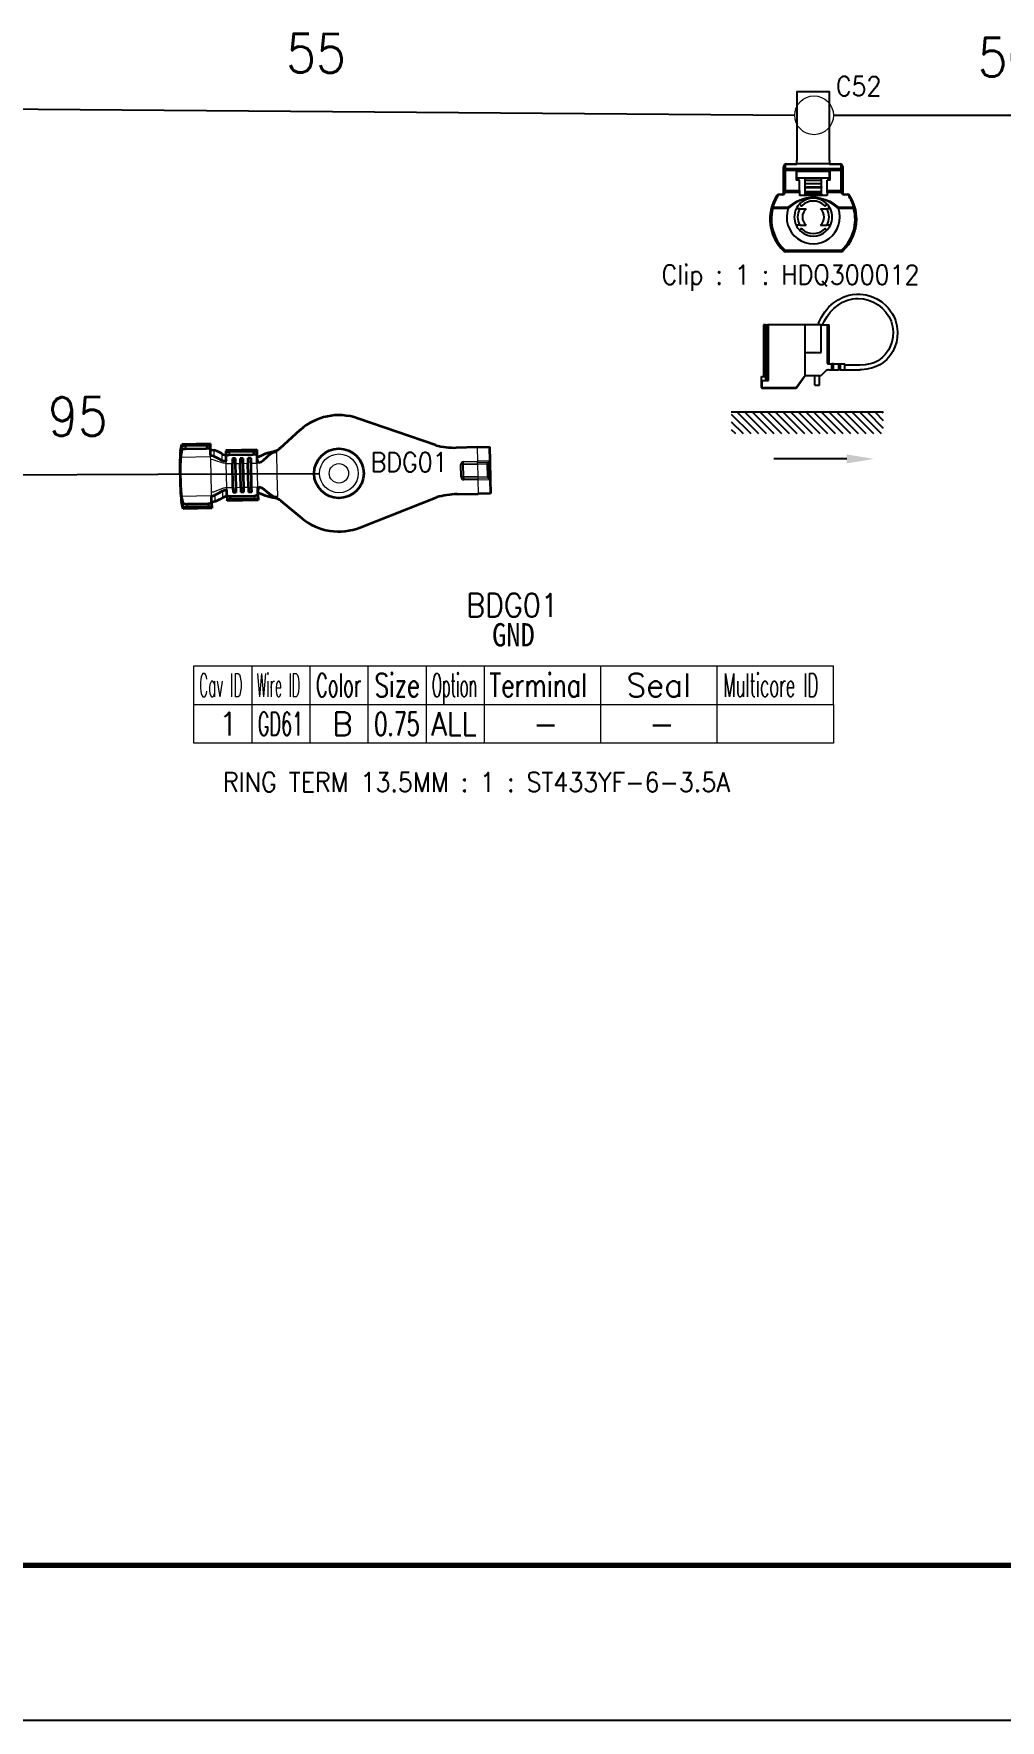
# Model space of a CAD drawing. Header units: inches. Extents: x 47316 to 59086, y 3141 to 11743.
# Drawn here: x 50892.3 to 51017, y 5618 to 5835.5 of the extents above; entities that cross this region are included whole.
import ezdxf

# ---------------------------------------------------------------- set-up
doc = ezdxf.new("R2010")
doc.units = ezdxf.units.IN
doc.header["$MEASUREMENT"] = 0
doc.styles.get("Standard").update_dxf_attribs({"font": ''})
doc.styles.get('Standard').set_extended_font_data('SimSun')
doc.linetypes.add('_VH_OTCON', pattern='A,0.0001,[7,VeSys.shx,S=0.1,R=0,X=0,Y=0],-0.4,[7,VeSys.shx,S=0.1,R=0,X=0,Y=0],-0.4,["X",Standard,S=1,R=0,X=-0.5,Y=-0.5],-0.0001,[7,VeSys.shx,S=0.1,R=0,X=0,Y=0],-0.4', length=1.2002)
doc.linetypes.add('_VH_UNTAPED', pattern='A,0.0001,[17,VeSys.shx,S=0.1,R=0,X=0,Y=0],-0.4', length=0.4001)

msp = doc.modelspace()

# ---------------------------------------------------------------- linework, layer by layer
at = {"color": 0, "linetype": '_VH_OTCON', "ltscale": 5}
for p, q in [((50866.43, 5826.01), (50990.43, 5825.05)), ((50995.43, 5825.03), (51039.93, 5825.03))]:
    msp.add_line(p, q, dxfattribs=at)
at = {"color": 0, "lineweight": -3}
for p, q in [((50989.36, 5818.7), (50989.36, 5818.76)), ((50989.36, 5818.76), (50990.73, 5818.76)), ((50990.73, 5818.7), (50989.36, 5818.7)), ((50990.73, 5818.76), (50990.73, 5819.18)), ((50994.93, 5818.76), (50990.73, 5818.76)), ((50990.73, 5818.76), (50990.73, 5818.7)), ((50994.93, 5819.18), (50994.93, 5818.76)), ((50994.93, 5818.76), (50996.29, 5818.76)), ((50994.93, 5818.7), (50994.93, 5818.76)), ((50996.29, 5818.7), (50994.93, 5818.7)), ((50996.29, 5818.7), (50996.29, 5818.76)), ((50989.01, 5818.02), (50989.01, 5818.41)), ((50989.01, 5817.92), (50989.01, 5818.02)), ((50989.01, 5815.34), (50989.01, 5817.92)), ((50989.22, 5817.92), (50989.01, 5817.92)), ((50989.22, 5818.56), (50989.22, 5818.17)), ((50989.22, 5817.92), (50989.22, 5818.17)), ((50989.22, 5818.17), (50996.43, 5818.17)), ((50996.43, 5817.92), (50989.22, 5817.92)), ((50989.22, 5817.92), (50989.22, 5815.34)), ((50990.62, 5817.78), (50990.62, 5816.66)), ((50990.73, 5817.78), (50990.62, 5817.78)), ((50991.04, 5816.66), (50990.62, 5816.66)), ((50994.93, 5817.78), (50990.73, 5817.78)), ((50990.73, 5816.94), (50990.73, 5817.78)), ((50994.93, 5816.94), (50990.73, 5816.94)), ((50991.04, 5815.34), (50991.04, 5816.66)), ((50991.78, 5816.63), (50991.78, 5816.94)), ((50991.78, 5816.17), (50991.78, 5816.63)), ((50993.88, 5816.63), (50991.78, 5816.63)), ((50993.88, 5816.63), (50993.88, 5816.94)), ((50993.88, 5816.17), (50993.88, 5816.63)), ((50994.61, 5815.34), (50994.61, 5816.66)), ((50995.03, 5816.66), (50994.61, 5816.66)), ((50994.93, 5816.94), (50994.93, 5817.78)), ((50995.03, 5817.78), (50994.93, 5817.78)), ((50995.03, 5816.66), (50995.03, 5817.78)), ((50996.43, 5818.17), (50996.43, 5818.56)), ((50996.43, 5818.17), (50996.43, 5817.92)), ((50996.43, 5815.34), (50996.43, 5817.92)), ((50996.64, 5817.92), (50996.43, 5817.92)), ((50996.64, 5818.41), (50996.64, 5818.02)), ((50996.64, 5818.02), (50996.64, 5817.92)), ((50996.64, 5817.92), (50996.64, 5815.34)), ((50988.43, 5814.78), (50988.43, 5814.84)), ((50988.43, 5814.84), (50988.8, 5814.84)), ((50988.8, 5814.78), (50988.43, 5814.78)), ((50988.8, 5814.78), (50988.8, 5814.84)), ((50989.01, 5815.05), (50989.01, 5815.34)), ((50989.22, 5815.34), (50989.01, 5815.34)), ((50991.04, 5815.09), (50989.21, 5815.09)), ((50989.22, 5815.34), (50991.04, 5815.34)), ((50989.22, 5815.34), (50989.22, 5815.16)), ((50991.04, 5815.34), (50991.04, 5815.09)), ((50991.04, 5815.09), (50991.04, 5814.7)), ((50994.61, 5814.7), (50991.04, 5814.7)), ((50991.78, 5815.82), (50991.78, 5816.17)), ((50993.88, 5816.17), (50991.78, 5816.17)), ((50991.78, 5815.67), (50991.78, 5815.82)), ((50991.78, 5815.82), (50993.88, 5815.82)), ((50991.78, 5815.17), (50991.78, 5815.67)), ((50993.88, 5815.67), (50991.78, 5815.67)), ((50991.78, 5814.98), (50991.78, 5815.17)), ((50993.88, 5815.17), (50991.78, 5815.17)), ((50991.78, 5814.91), (50991.78, 5814.98)), ((50993.88, 5814.98), (50991.78, 5814.98)), ((50991.78, 5814.7), (50991.78, 5814.91)), ((50991.78, 5814.91), (50993.88, 5814.91)), ((50993.88, 5815.82), (50993.88, 5816.17)), ((50993.88, 5815.82), (50993.88, 5815.67)), ((50993.88, 5815.17), (50993.88, 5815.67)), ((50993.88, 5814.98), (50993.88, 5815.17)), ((50993.88, 5814.91), (50993.88, 5814.98)), ((50993.88, 5814.91), (50993.88, 5814.7)), ((50994.61, 5815.34), (50996.43, 5815.34)), ((50994.61, 5815.09), (50994.61, 5815.34)), ((50996.45, 5815.09), (50994.61, 5815.09)), ((50994.61, 5815.09), (50994.61, 5814.7)), ((50996.43, 5815.16), (50996.43, 5815.34)), ((50996.43, 5815.34), (50996.64, 5815.34)), ((50996.64, 5815.34), (50996.64, 5815.05)), ((50996.85, 5814.84), (50997.23, 5814.84)), ((50996.85, 5814.78), (50996.85, 5814.84)), ((50997.23, 5814.78), (50996.85, 5814.78)), ((50997.23, 5814.78), (50997.23, 5814.84)), ((50987.42, 5813.06), (50987.62, 5813.01)), ((50987.62, 5813.16), (50987.62, 5813.01)), ((50987.62, 5813.16), (50989.6, 5813.16)), ((50989.58, 5813.01), (50987.62, 5813.01)), ((50991.09, 5812.95), (50990.62, 5812.95)), ((50991.09, 5812.95), (50991.9, 5812.95)), ((50991.15, 5813.5), (50991.15, 5813.69)), ((50993.76, 5812.95), (50994.57, 5812.95)), ((50994.51, 5813.69), (50994.51, 5813.5)), ((50995.04, 5812.95), (50994.57, 5812.95)), ((50996.06, 5813.16), (50998.04, 5813.16)), ((50998.04, 5813.01), (50996.08, 5813.01)), ((50998.04, 5813.01), (50998.04, 5813.16)), ((50998.04, 5813.01), (50998.24, 5813.06)), ((50991.09, 5810.85), (50990.62, 5810.85)), ((50991.09, 5810.85), (50991.9, 5810.85)), ((50991.15, 5810.12), (50991.15, 5810.24)), ((50993.76, 5810.85), (50994.57, 5810.85)), ((50994.51, 5810.24), (50994.51, 5810.12)), ((50995.04, 5810.85), (50994.57, 5810.85)), ((50989.16, 5807.67), (50989.02, 5807.52)), ((50989.26, 5807.63), (50989.26, 5807.42)), ((50989.26, 5807.63), (50996.4, 5807.63)), ((50996.4, 5807.42), (50989.26, 5807.42)), ((50996.4, 5807.63), (50996.4, 5807.42)), ((50996.49, 5807.67), (50996.64, 5807.52)), ((50996.02, 5801.24), (50996.69, 5801.58)), ((50996.69, 5801.58), (50997.04, 5801.71)), ((50997.04, 5801.71), (50997.41, 5801.82)), ((50997.26, 5801.18), (50997.92, 5801.34)), ((50997.41, 5801.82), (50997.9, 5801.92)), ((50997.9, 5801.92), (50998.39, 5801.96)), ((50997.92, 5801.34), (50998.26, 5801.38)), ((50998.26, 5801.38), (50998.61, 5801.39)), ((50998.39, 5801.96), (50998.9, 5801.96)), ((50998.61, 5801.39), (50999.29, 5801.34)), ((50998.9, 5801.96), (50999.27, 5801.93)), ((50999.27, 5801.93), (50999.64, 5801.86)), ((50999.29, 5801.34), (50999.96, 5801.18)), ((50999.64, 5801.86), (51000.35, 5801.66)), ((51000.35, 5801.66), (51001.03, 5801.35)), ((51001.03, 5801.35), (51001.66, 5800.95)), ((50993.87, 5798.98), (50994.32, 5799.68)), ((50994.32, 5799.68), (50994.57, 5800)), ((50994.57, 5800), (50994.85, 5800.31)), ((50994.61, 5799.09), (50995.02, 5799.64)), ((50994.85, 5800.31), (50995.4, 5800.81)), ((50995.02, 5799.64), (50995.49, 5800.13)), ((50995.4, 5800.81), (50996.02, 5801.24)), ((50995.49, 5800.13), (50996.03, 5800.56)), ((50996.03, 5800.56), (50996.62, 5800.92)), ((50996.62, 5800.92), (50997.26, 5801.18)), ((50999.96, 5801.18), (51000.59, 5800.93)), ((51000.59, 5800.93), (51001.19, 5800.58)), ((51001.19, 5800.58), (51001.73, 5800.15)), ((51001.66, 5800.95), (51002.23, 5800.47)), ((51001.73, 5800.15), (51002.19, 5799.65)), ((51002.19, 5799.65), (51002.57, 5799.08)), ((51002.23, 5800.47), (51002.48, 5800.2)), ((51002.48, 5800.2), (51002.72, 5799.91)), ((51002.72, 5799.91), (51003.01, 5799.48)), ((51003.01, 5799.48), (51003.25, 5799.03)), ((50986.42, 5798.01), (50986.42, 5791.36)), ((50986.52, 5798.01), (50986.42, 5798.01)), ((50986.52, 5798.01), (50986.52, 5791.36)), ((50986.68, 5798.01), (50986.52, 5798.01)), ((50986.68, 5798.01), (50986.68, 5790.84)), ((50986.68, 5798.01), (50986.93, 5798.01)), ((50986.93, 5798.01), (50986.93, 5790.84)), ((50986.93, 5798.01), (50986.94, 5798.01)), ((50986.94, 5790.84), (50986.94, 5798.01)), ((50987.05, 5798.01), (50986.94, 5798.01)), ((50987.05, 5790.84), (50987.05, 5798.01)), ((50989.24, 5798.01), (50987.05, 5798.01)), ((50991.8, 5798.01), (50989.24, 5798.01)), ((50991.8, 5791.53), (50991.8, 5798.01)), ((50993.85, 5798.01), (50991.8, 5798.01)), ((50993.51, 5798.23), (50993.87, 5798.98)), ((50993.51, 5798.23), (50993.51, 5798.01)), ((50993.85, 5794.43), (50993.85, 5798.01)), ((50993.85, 5798.01), (50994.61, 5798.01)), ((50994.04, 5798.02), (50994.27, 5798.5)), ((50994.27, 5798.5), (50994.61, 5799.09)), ((50994.61, 5798.01), (50994.61, 5793.14)), ((50994.61, 5798.01), (50994.87, 5798.01)), ((50994.87, 5792.98), (50994.87, 5798.01)), ((51002.57, 5799.08), (51002.73, 5798.78)), ((51002.73, 5798.78), (51002.86, 5798.46)), ((51002.86, 5798.46), (51002.97, 5798.13)), ((51002.97, 5798.13), (51003.05, 5797.8)), ((51003.05, 5797.8), (51003.12, 5797.12)), ((51003.12, 5797.12), (51003.09, 5796.43)), ((51003.25, 5799.03), (51003.44, 5798.55)), ((51003.44, 5798.55), (51003.58, 5798.05)), ((51003.58, 5798.05), (51003.67, 5797.54)), ((51003.67, 5797.54), (51003.7, 5797.02)), ((51003.7, 5797.02), (51003.67, 5796.39)), ((51002.56, 5794.81), (51002.38, 5794.52)), ((51002.72, 5795.12), (51002.56, 5794.81)), ((51002.96, 5795.76), (51002.72, 5795.12)), ((51003.09, 5796.43), (51002.96, 5795.76)), ((51003.36, 5795.15), (51003.09, 5794.58)), ((51003.55, 5795.76), (51003.36, 5795.15)), ((51003.67, 5796.39), (51003.55, 5795.76)), ((50991.8, 5794.43), (50993.85, 5794.43)), ((50994.77, 5792.98), (50995.24, 5792.98)), ((50995.24, 5792.22), (50995.24, 5792.98)), ((50995.46, 5792.98), (50995.24, 5792.98)), ((50995.46, 5792.22), (50995.46, 5792.98)), ((50995.46, 5792.98), (50996.08, 5792.98)), ((50996.08, 5792.98), (50996.08, 5792.22)), ((50996.08, 5792.98), (50996.29, 5792.98)), ((50996.29, 5792.98), (50996.29, 5792.22)), ((50996.29, 5792.98), (50996.92, 5792.98)), ((50996.92, 5792.22), (50996.92, 5792.98)), ((50998.82, 5792.79), (50996.92, 5792.79)), ((50999.51, 5792.83), (50998.82, 5792.79)), ((51000.18, 5792.97), (50999.51, 5792.83)), ((51000.52, 5793.08), (51000.18, 5792.97)), ((51000.95, 5792.63), (51000.48, 5792.46)), ((51000.85, 5793.21), (51000.52, 5793.08)), ((51001.14, 5793.36), (51000.85, 5793.21)), ((51001.4, 5792.85), (51000.95, 5792.63)), ((51001.42, 5793.54), (51001.14, 5793.36)), ((51001.83, 5793.13), (51001.4, 5792.85)), ((51001.78, 5793.83), (51001.42, 5793.54)), ((51002.1, 5794.16), (51001.78, 5793.83)), ((51002.32, 5793.55), (51001.83, 5793.13)), ((51002.38, 5794.52), (51002.1, 5794.16)), ((51002.74, 5794.04), (51002.32, 5793.55)), ((51003.09, 5794.58), (51002.74, 5794.04)), ((50986.16, 5791.36), (50986.52, 5791.36)), ((50986.16, 5790.84), (50986.16, 5791.36)), ((50986.16, 5789.92), (50986.16, 5790.84)), ((50986.23, 5790.84), (50986.16, 5790.84)), ((50986.23, 5789.92), (50986.23, 5790.84)), ((50986.23, 5790.84), (50987.05, 5790.84)), ((50990.62, 5789.92), (50991.8, 5791.53)), ((50990.66, 5789.86), (50991.8, 5791.45)), ((50991.8, 5791.5), (50991.8, 5791.53)), ((50991.8, 5791.45), (50991.8, 5791.5)), ((50991.8, 5791.45), (50993.85, 5791.45)), ((50993.04, 5790.24), (50993.04, 5791.45)), ((50993.62, 5790.24), (50993.62, 5791.45)), ((50994.46, 5792.07), (50993.85, 5791.45)), ((50994.83, 5792.22), (50995.24, 5792.22)), ((50995.24, 5792.22), (50995.46, 5792.22)), ((50995.46, 5792.22), (50996.08, 5792.22)), ((50996.29, 5792.22), (50996.08, 5792.22)), ((50996.29, 5792.22), (50996.92, 5792.22)), ((50996.61, 5792.22), (50998.82, 5792.22)), ((50999.03, 5792.22), (50998.82, 5792.22)), ((50999.76, 5792.29), (50999.03, 5792.22)), ((51000.48, 5792.46), (50999.76, 5792.29)), ((50986.16, 5789.92), (50986.23, 5789.92)), ((50986.23, 5789.92), (50990.62, 5789.92)), ((50986.25, 5789.87), (50986.23, 5789.92)), ((50986.27, 5789.84), (50986.25, 5789.87)), ((50986.28, 5789.83), (50986.27, 5789.84)), ((50986.27, 5789.82), (50986.31, 5789.82)), ((50986.29, 5789.82), (50986.28, 5789.83)), ((50986.31, 5789.82), (50986.29, 5789.82)), ((50986.31, 5789.82), (50990.58, 5789.82)), ((50990.59, 5789.83), (50990.58, 5789.82)), ((50990.61, 5789.85), (50990.59, 5789.83)), ((50990.62, 5789.92), (50990.61, 5789.85)), ((50990.62, 5789.92), (50990.65, 5789.89)), ((50990.65, 5789.89), (50990.66, 5789.88)), ((50990.66, 5789.88), (50990.67, 5789.87)), ((50990.67, 5789.87), (50990.66, 5789.86)), ((50990.67, 5789.87), (50990.67, 5789.87)), ((50993.04, 5790.24), (50993.62, 5790.24)), ((50982.25, 5786.77), (51001.85, 5786.77)), ((50982.25, 5786.47), (50984.76, 5783.97)), ((50982.95, 5786.77), (50985.75, 5783.97)), ((50983.94, 5786.77), (50986.74, 5783.97)), ((50984.93, 5786.77), (50987.73, 5783.97)), ((50985.92, 5786.77), (50988.72, 5783.97)), ((50986.91, 5786.77), (50989.71, 5783.97)), ((50987.9, 5786.77), (50990.7, 5783.97)), ((50988.89, 5786.77), (50991.69, 5783.97)), ((50989.88, 5786.77), (50992.68, 5783.97)), ((50990.87, 5786.77), (50993.67, 5783.97)), ((50991.86, 5786.77), (50994.66, 5783.97)), ((50992.85, 5786.77), (50995.65, 5783.97)), ((50993.84, 5786.77), (50996.64, 5783.97)), ((50994.83, 5786.77), (50997.63, 5783.97)), ((50995.82, 5786.77), (50998.62, 5783.97)), ((50996.81, 5786.77), (50999.61, 5783.97)), ((50997.8, 5786.77), (51000.6, 5783.97)), ((50998.79, 5786.77), (51001.59, 5783.97)), ((50999.78, 5786.77), (51001.85, 5784.69)), ((51000.76, 5786.77), (51001.85, 5785.68)), ((51001.75, 5786.77), (51001.85, 5786.67)), ((50982.25, 5785.48), (50983.77, 5783.97)), ((50982.25, 5784.49), (50982.78, 5783.97))]:
    msp.add_line(p, q, dxfattribs=at)
at = {"color": 0, "lineweight": 35, "ltscale": 0.087941}
for p, q in [((50926.62, 5784.43), (50924.01, 5782.07)), ((50924.15, 5775.32), (50926.85, 5773.08))]:
    msp.add_line(p, q, dxfattribs=at)
at = {"color": 0, "lineweight": 35, "ltscale": 0.26544}
for p, q in [((50944.13, 5782.47), (50934.09, 5785.94)), ((50934.38, 5771.87), (50944.26, 5775.76))]:
    msp.add_line(p, q, dxfattribs=at)
at = {"color": 0, "lineweight": 35, "ltscale": 0.021948}
for p, q in [((50911.21, 5781.72), (50911.36, 5782.59)), ((50911.53, 5774.29), (50911.34, 5775.14))]:
    msp.add_line(p, q, dxfattribs=at)
at = {"color": 0, "lineweight": 35, "ltscale": 0.023357}
for p, q in [((50911.24, 5780.95), (50911.4, 5781.87)), ((50911.54, 5775.01), (50911.34, 5775.92))]:
    msp.add_line(p, q, dxfattribs=at)
at = {"color": 0, "lineweight": 35, "ltscale": 0.092365}
for p, q in [((50915.06, 5782.66), (50911.36, 5782.59)), ((50915.23, 5774.36), (50911.53, 5774.29))]:
    msp.add_line(p, q, dxfattribs=at)
at = {"color": 0, "lineweight": 35, "ltscale": 0.001695}
for p, q in [((50911.38, 5782.52), (50911.36, 5782.59)), ((50911.53, 5774.29), (50911.55, 5774.35))]:
    msp.add_line(p, q, dxfattribs=at)
at = {"color": 0, "lineweight": 13, "ltscale": 0.016304}
for p, q in [((50911.38, 5782.52), (50911.4, 5781.87)), ((50911.54, 5775.01), (50911.55, 5774.35))]:
    msp.add_line(p, q, dxfattribs=at)
at = {"color": 0, "lineweight": 35, "ltscale": 0.066971}
for p, q in [((50914.56, 5782.44), (50911.88, 5782.38)), ((50914.72, 5774.56), (50912.05, 5774.51))]:
    msp.add_line(p, q, dxfattribs=at)
at = {"color": 0, "lineweight": 13, "ltscale": 0.009675}
for p, q in [((50911.88, 5782.38), (50911.9, 5782)), ((50912.04, 5774.9), (50912.05, 5774.51))]:
    msp.add_line(p, q, dxfattribs=at)
at = {"color": 0, "lineweight": 35, "ltscale": 0.066838}
for p, q in [((50911.9, 5782), (50914.57, 5782.05)), ((50912.04, 5774.9), (50914.72, 5774.95))]:
    msp.add_line(p, q, dxfattribs=at)
at = {"color": 0, "lineweight": 13, "ltscale": 0.009674}
for p, q in [((50914.57, 5782.05), (50914.56, 5782.44)), ((50914.72, 5774.95), (50914.72, 5774.56))]:
    msp.add_line(p, q, dxfattribs=at)
at = {"color": 0, "lineweight": 35, "ltscale": 0.001471}
for p, q in [((50915.06, 5782.66), (50915.06, 5782.6)), ((50915.23, 5774.42), (50915.23, 5774.36))]:
    msp.add_line(p, q, dxfattribs=at)
at = {"color": 0, "lineweight": 35, "ltscale": 0.016656}
for p, q in [((50915.07, 5781.94), (50915.06, 5782.6)), ((50915.21, 5775.09), (50915.23, 5774.42))]:
    msp.add_line(p, q, dxfattribs=at)
at = {"color": 0, "lineweight": 35, "ltscale": 0.018032}
for p, q in [((50915.09, 5781.22), (50915.07, 5781.94)), ((50915.21, 5775.09), (50915.2, 5775.81))]:
    msp.add_line(p, q, dxfattribs=at)
at = {"color": 0, "lineweight": 35, "ltscale": 0.1}
for p, q in [((50921.07, 5781.89), (50917.07, 5781.8)), ((50921.21, 5775.39), (50917.21, 5775.3))]:
    msp.add_line(p, q, dxfattribs=at)
at = {"color": 0, "lineweight": 35, "ltscale": 0.001427}
for p, q in [((50917.08, 5781.75), (50917.07, 5781.8)), ((50921.07, 5781.89), (50921.08, 5781.83)), ((50917.21, 5775.3), (50917.21, 5775.36)), ((50921.21, 5775.44), (50921.21, 5775.39))]:
    msp.add_line(p, q, dxfattribs=at)
at = {"color": 0, "lineweight": 35, "ltscale": 0.016619}
for p, q in [((50917.09, 5781.08), (50917.08, 5781.75)), ((50921.09, 5781.16), (50921.08, 5781.83)), ((50917.19, 5776.03), (50917.21, 5775.36)), ((50921.19, 5776.11), (50921.21, 5775.44))]:
    msp.add_line(p, q, dxfattribs=at)
at = {"color": 0, "lineweight": 13, "ltscale": 0.006305}
for p, q in [((50923.58, 5781.77), (50923.58, 5781.52)), ((50923.7, 5775.6), (50923.7, 5775.85))]:
    msp.add_line(p, q, dxfattribs=at)
at = {"color": 0, "lineweight": 35, "ltscale": 0.0675}
for p, q in [((50949.47, 5782.22), (50946.77, 5782.16)), ((50946.9, 5776.17), (50949.6, 5776.22))]:
    msp.add_line(p, q, dxfattribs=at)
at = {"color": 0, "lineweight": 35, "ltscale": 0.04}
for p, q in [((50949.47, 5782.22), (50951.07, 5782.25)), ((50950.82, 5780.05), (50950.85, 5778.45)), ((50951.12, 5780.05), (50951.15, 5778.45)), ((50951.2, 5776.25), (50949.6, 5776.22))]:
    msp.add_line(p, q, dxfattribs=at)
at = {"color": 0, "lineweight": 13, "ltscale": 0.045317}
for p, q in [((50949.47, 5782.22), (50949.51, 5780.41)), ((50949.56, 5778.03), (50949.6, 5776.22))]:
    msp.add_line(p, q, dxfattribs=at)
at = {"color": 0, "lineweight": 35, "ltscale": 0.045317}
for p, q in [((50951.07, 5782.25), (50951.11, 5780.44)), ((50951.16, 5778.07), (50951.2, 5776.25))]:
    msp.add_line(p, q, dxfattribs=at)
at = {"color": 0, "lineweight": 13, "ltscale": 0.096408}
for p, q in [((50911.24, 5780.95), (50915.09, 5781.03)), ((50911.34, 5775.92), (50915.19, 5776))]:
    msp.add_line(p, q, dxfattribs=at)
at = {"color": 0, "lineweight": 13, "ltscale": 0.00471}
for p, q in [((50915.09, 5781.03), (50915.09, 5781.22)), ((50915.2, 5775.81), (50915.19, 5776))]:
    msp.add_line(p, q, dxfattribs=at)
at = {"color": 0, "lineweight": 13, "ltscale": 0.010305}
for p, q in [((50915.1, 5780.62), (50915.09, 5781.03)), ((50915.19, 5776), (50915.19, 5776.41))]:
    msp.add_line(p, q, dxfattribs=at)
at = {"color": 0, "lineweight": 13, "ltscale": 0.052576}
for p, q in [((50915.14, 5778.51), (50915.1, 5780.62)), ((50915.19, 5776.41), (50915.14, 5778.51))]:
    msp.add_line(p, q, dxfattribs=at)
at = {"color": 0, "lineweight": 35, "ltscale": 0.01426}
for p, q in [((50917.1, 5780.51), (50917.09, 5781.08)), ((50917.19, 5776.03), (50917.18, 5776.6))]:
    msp.add_line(p, q, dxfattribs=at)
at = {"color": 0, "lineweight": 13, "ltscale": 0.004935}
for p, q in [((50917.1, 5780.51), (50917.11, 5780.31)), ((50917.18, 5776.79), (50917.18, 5776.6))]:
    msp.add_line(p, q, dxfattribs=at)
at = {"color": 0, "lineweight": 13, "ltscale": 0.005397}
for p, q in [((50917.11, 5780.1), (50917.11, 5780.31)), ((50917.18, 5776.79), (50917.17, 5777.01))]:
    msp.add_line(p, q, dxfattribs=at)
at = {"color": 0, "lineweight": 13, "ltscale": 0.02}
for p, q in [((50917.11, 5780.1), (50917.91, 5780.11)), ((50920.31, 5780.16), (50921.11, 5780.18)), ((50917.17, 5777.01), (50917.97, 5777.03)), ((50920.37, 5777.08), (50921.17, 5777.09))]:
    msp.add_line(p, q, dxfattribs=at)
at = {"color": 0, "lineweight": 13, "ltscale": 0.038611}
for p, q in [((50917.14, 5778.55), (50917.11, 5780.1)), ((50921.14, 5778.64), (50921.11, 5780.18)), ((50917.17, 5777.01), (50917.14, 5778.55)), ((50921.17, 5777.09), (50921.14, 5778.64))]:
    msp.add_line(p, q, dxfattribs=at)
at = {"color": 0, "lineweight": 35, "ltscale": 0.075}
for p, q in [((50920.58, 5781.67), (50917.58, 5781.61)), ((50917.59, 5781.22), (50920.59, 5781.28)), ((50917.7, 5775.91), (50920.7, 5775.97)), ((50920.7, 5775.58), (50917.7, 5775.52))]:
    msp.add_line(p, q, dxfattribs=at)
at = {"color": 0, "lineweight": 13, "ltscale": 0.009653}
for p, q in [((50917.59, 5781.22), (50917.58, 5781.61)), ((50920.59, 5781.28), (50920.58, 5781.67)), ((50917.7, 5775.91), (50917.7, 5775.52)), ((50920.7, 5775.97), (50920.7, 5775.58))]:
    msp.add_line(p, q, dxfattribs=at)
at = {"color": 0, "lineweight": 35, "ltscale": 0.01}
for p, q in [((50918.3, 5780.76), (50917.9, 5780.75)), ((50919.3, 5780.78), (50918.9, 5780.77)), ((50920.3, 5780.8), (50919.9, 5780.8)), ((50918.39, 5776.39), (50917.99, 5776.39)), ((50919.39, 5776.42), (50918.99, 5776.41)), ((50920.39, 5776.44), (50919.99, 5776.43))]:
    msp.add_line(p, q, dxfattribs=at)
at = {"color": 0, "lineweight": 35, "ltscale": 0.015994}
for p, q in [((50917.9, 5780.75), (50917.91, 5780.11)), ((50918.31, 5780.12), (50918.3, 5780.76)), ((50918.9, 5780.77), (50918.91, 5780.13)), ((50919.31, 5780.14), (50919.3, 5780.78)), ((50919.9, 5780.8), (50919.91, 5780.16)), ((50920.31, 5780.16), (50920.3, 5780.8)), ((50917.97, 5777.03), (50917.99, 5776.39)), ((50918.39, 5776.39), (50918.37, 5777.03)), ((50918.97, 5777.05), (50918.99, 5776.41)), ((50919.39, 5776.42), (50919.37, 5777.05)), ((50919.97, 5777.07), (50919.99, 5776.43)), ((50920.39, 5776.44), (50920.37, 5777.08))]:
    msp.add_line(p, q, dxfattribs=at)
at = {"color": 0, "lineweight": 13, "ltscale": 0.01}
for p, q in [((50917.91, 5780.31), (50918.31, 5780.32)), ((50918.91, 5780.33), (50919.31, 5780.34)), ((50919.91, 5780.35), (50920.31, 5780.36)), ((50917.98, 5776.83), (50918.38, 5776.84)), ((50918.98, 5776.85), (50919.38, 5776.86)), ((50919.98, 5776.87), (50920.38, 5776.88))]:
    msp.add_line(p, q, dxfattribs=at)
at = {"color": 0, "lineweight": 35, "ltscale": 0.077222}
for p, q in [((50917.97, 5777.03), (50917.91, 5780.11)), ((50918.37, 5777.03), (50918.31, 5780.12)), ((50918.97, 5777.05), (50918.91, 5780.13)), ((50919.37, 5777.05), (50919.31, 5780.14)), ((50919.97, 5777.07), (50919.91, 5780.16)), ((50920.37, 5777.08), (50920.31, 5780.16))]:
    msp.add_line(p, q, dxfattribs=at)
at = {"color": 0, "lineweight": 13, "ltscale": 0.015}
for p, q in [((50918.31, 5780.12), (50918.91, 5780.13)), ((50919.31, 5780.14), (50919.91, 5780.16)), ((50918.37, 5777.03), (50918.97, 5777.05)), ((50919.37, 5777.05), (50919.97, 5777.07))]:
    msp.add_line(p, q, dxfattribs=at)
at = {"color": 0, "lineweight": 35, "ltscale": 0.022549}
msp.add_line((50921.11, 5780.26), (50921.09, 5781.16), dxfattribs=at)
at = {"color": 0, "lineweight": 13, "ltscale": 0.002043}
msp.add_line((50921.11, 5780.18), (50921.11, 5780.26), dxfattribs=at)
at = {"color": 0, "lineweight": 13, "ltscale": 0.019207}
for p, q in [((50921.29, 5780.23), (50921.13, 5780.98)), ((50921.35, 5777.05), (50921.22, 5776.29))]:
    msp.add_line(p, q, dxfattribs=at)
at = {"color": 0, "lineweight": 13, "ltscale": 0.070859}
for p, q in [((50923.58, 5781.52), (50923.64, 5778.69)), ((50923.64, 5778.69), (50923.7, 5775.85))]:
    msp.add_line(p, q, dxfattribs=at)
at = {"color": 0, "lineweight": 13, "ltscale": 0.04}
for p, q in [((50947.36, 5778.38), (50947.33, 5779.98)), ((50947.56, 5778.38), (50947.53, 5779.98)), ((50947.75, 5778.38), (50947.72, 5779.98)), ((50951.11, 5780.44), (50949.51, 5780.41)), ((50949.52, 5780.02), (50949.55, 5778.42)), ((50950.97, 5780.05), (50951, 5778.45)), ((50949.56, 5778.03), (50951.16, 5778.07))]:
    msp.add_line(p, q, dxfattribs=at)
at = {"color": 0, "lineweight": 13, "ltscale": 0.004841}
for p, q in [((50947.53, 5779.98), (50947.33, 5779.98)), ((50947.71, 5780.18), (50947.71, 5780.37)), ((50947.72, 5779.98), (50947.71, 5780.18)), ((50949.51, 5780.21), (50949.51, 5780.41)), ((50949.52, 5780.02), (50949.51, 5780.21)), ((50950.96, 5780.24), (50950.97, 5780.05)), ((50947.56, 5778.38), (50947.36, 5778.38)), ((50947.75, 5778.38), (50947.76, 5778.19)), ((50947.76, 5778.19), (50947.76, 5778)), ((50949.55, 5778.42), (50949.56, 5778.23)), ((50949.56, 5778.23), (50949.56, 5778.03)), ((50951, 5778.45), (50951.01, 5778.26))]:
    msp.add_line(p, q, dxfattribs=at)
at = {"color": 0, "lineweight": 13, "ltscale": 0.004842}
for p, q in [((50947.72, 5779.98), (50947.53, 5779.98)), ((50947.75, 5778.38), (50947.56, 5778.38))]:
    msp.add_line(p, q, dxfattribs=at)
at = {"color": 0, "lineweight": 13, "ltscale": 0.045}
for p, q in [((50947.71, 5780.37), (50949.51, 5780.41)), ((50947.71, 5780.18), (50949.51, 5780.21)), ((50947.72, 5779.98), (50949.52, 5780.02)), ((50949.55, 5778.42), (50947.75, 5778.38)), ((50949.56, 5778.23), (50947.76, 5778.19)), ((50949.56, 5778.03), (50947.76, 5778))]:
    msp.add_line(p, q, dxfattribs=at)
at = {"color": 0, "lineweight": 13, "ltscale": 0.03625}
for p, q in [((50950.96, 5780.24), (50949.51, 5780.21)), ((50949.56, 5778.23), (50951.01, 5778.26))]:
    msp.add_line(p, q, dxfattribs=at)
at = {"color": 0, "lineweight": 13, "ltscale": 0.0325}
for p, q in [((50950.82, 5780.05), (50949.52, 5780.02)), ((50949.55, 5778.42), (50950.85, 5778.45))]:
    msp.add_line(p, q, dxfattribs=at)
at = {"color": 0, "lineweight": 13, "ltscale": 0.00375}
for p, q in [((50950.82, 5780.05), (50950.97, 5780.05)), ((50950.97, 5780.05), (50951.12, 5780.05)), ((50950.85, 5778.45), (50951, 5778.45)), ((50951, 5778.45), (50951.15, 5778.45))]:
    msp.add_line(p, q, dxfattribs=at)
at = {"color": 0, "lineweight": 35, "ltscale": 0.009682}
for p, q in [((50951.11, 5780.44), (50951.12, 5780.05)), ((50951.15, 5778.45), (50951.16, 5778.07))]:
    msp.add_line(p, q, dxfattribs=at)
for p, q in [((50997.15, 5780.71), (50987.74, 5780.71)), ((50247.93, 5618.03), (55003.93, 5618.03))]:
    msp.add_line(p, q)
at = {"color": 0, "linetype": '_VH_UNTAPED', "ltscale": 5}
msp.add_line((50866.43, 5778.54), (50929.14, 5778.84), dxfattribs=at)
at = {"color": 0, "lineweight": 13, "ltscale": 0.002039}
msp.add_line((50921.17, 5777.01), (50921.17, 5777.09), dxfattribs=at)
at = {"color": 0, "lineweight": 35, "ltscale": 0.022553}
msp.add_line((50921.19, 5776.11), (50921.17, 5777.01), dxfattribs=at)
at = {"color": 0, "linetype": 'Continuous', "lineweight": 15}
for p, q in [((50912.93, 5754.03), (50995.43, 5754.03)), ((50912.93, 5749.03), (50912.93, 5754.03)), ((50912.93, 5749.03), (50995.43, 5749.03))]:
    msp.add_line(p, q, dxfattribs=at)
at = {"color": 7, "linetype": 'Continuous', "lineweight": 15}
for p, q in [((50920.43, 5749.03), (50920.43, 5754.03)), ((50927.93, 5749.03), (50927.93, 5754.03)), ((50935.43, 5749.03), (50935.43, 5754.03)), ((50942.93, 5749.03), (50942.93, 5754.03)), ((50950.43, 5749.03), (50950.43, 5754.03)), ((50965.43, 5749.03), (50965.43, 5754.03)), ((50980.43, 5749.03), (50980.43, 5754.03)), ((50995.43, 5749.03), (50995.43, 5754.03))]:
    msp.add_line(p, q, dxfattribs=at)
at = {"color": 102, "linetype": 'Continuous', "lineweight": 15}
for p, q in [((50920.43, 5744.03), (50920.43, 5749.03)), ((50927.93, 5744.03), (50927.93, 5749.03)), ((50935.43, 5744.03), (50935.43, 5749.03)), ((50942.93, 5744.03), (50942.93, 5749.03)), ((50950.43, 5744.03), (50950.43, 5749.03)), ((50965.43, 5744.03), (50965.43, 5749.03)), ((50980.43, 5744.03), (50980.43, 5749.03))]:
    msp.add_line(p, q, dxfattribs=at)
at = {"lineweight": 70}
msp.add_line((50267.93, 5638.03), (54983.93, 5638.03), dxfattribs=at)
at = {"color": 0, "lineweight": -3}
for points in [[(50994.93, 5819.18), (50994.93, 5821.98), (50994.93, 5828.07), (50990.73, 5828.07), (50990.73, 5821.98), (50990.73, 5819.18)], [(50989.22, 5818.56), (50989.14, 5818.55), (50989.08, 5818.52), (50989.05, 5818.5), (50989.03, 5818.47), (50989.02, 5818.44), (50989.01, 5818.41)], [(50989.22, 5818.17), (50989.14, 5818.16), (50989.08, 5818.12), (50989.05, 5818.1), (50989.03, 5818.07), (50989.01, 5818.02)], [(50996.64, 5818.41), (50996.64, 5818.44), (50996.63, 5818.47), (50996.61, 5818.5), (50996.55, 5818.54), (50996.43, 5818.56)], [(50996.64, 5818.02), (50996.64, 5818.05), (50996.63, 5818.07), (50996.61, 5818.1), (50996.55, 5818.14), (50996.43, 5818.17)], [(50988.32, 5814.72), (50988.26, 5814.73), (50988.21, 5814.73), (50988.17, 5814.71), (50988.14, 5814.69)], [(50989.22, 5815.16), (50989.14, 5815.15), (50989.08, 5815.13), (50989.05, 5815.11), (50989.03, 5815.09), (50989.01, 5815.05)], [(50989.21, 5815.09), (50989.14, 5815.09), (50989.08, 5815.08), (50989.01, 5815)], [(50992.83, 5814.36), (50992.22, 5814.32), (50991.6, 5814.18), (50990.95, 5813.94), (50990.62, 5813.77), (50990.27, 5813.55), (50989.93, 5813.31), (50989.58, 5813.01)], [(50989.6, 5813.16), (50990.13, 5813.58), (50990.71, 5813.94), (50991.34, 5814.21), (50991.93, 5814.37), (50992.53, 5814.45), (50993.15, 5814.45), (50993.77, 5814.36), (50994.37, 5814.19), (50994.95, 5813.94), (50995.53, 5813.58), (50996.06, 5813.16)], [(50996.07, 5813.01), (50995.49, 5813.48), (50994.93, 5813.83), (50994.38, 5814.07), (50993.86, 5814.24), (50993.34, 5814.33), (50992.83, 5814.36)], [(50996.64, 5815.05), (50996.64, 5815.07), (50996.63, 5815.09), (50996.61, 5815.11), (50996.55, 5815.14), (50996.43, 5815.16)], [(50996.65, 5815), (50996.64, 5815.02), (50996.63, 5815.04), (50996.61, 5815.06), (50996.55, 5815.09), (50996.45, 5815.09)], [(50997.52, 5814.69), (50997.51, 5814.7), (50997.49, 5814.71), (50997.45, 5814.73), (50997.34, 5814.72)], [(50987.62, 5813.16), (50987.55, 5813.16), (50987.49, 5813.14), (50987.46, 5813.12), (50987.44, 5813.11), (50987.42, 5813.06)], [(50989.6, 5813.16), (50989.56, 5813.11), (50989.57, 5813.04), (50989.58, 5813.01)], [(50996.08, 5813.01), (50996.1, 5813.07), (50996.08, 5813.13), (50996.06, 5813.16)], [(50998.24, 5813.06), (50998.23, 5813.08), (50998.22, 5813.11), (50998.2, 5813.12), (50998.14, 5813.15), (50998.04, 5813.16)]]:
    msp.add_lwpolyline(points, dxfattribs=at)
at = {"color": 0, "lineweight": 35}
for points in [[(50915.07, 5781.99), (50915.08, 5781.97), (50915.09, 5781.96), (50915.13, 5781.93), (50915.23, 5781.9), (50915.55, 5781.82)], [(50916.52, 5781.39), (50916.11, 5781.61), (50915.69, 5781.78), (50915.55, 5781.82)], [(50915.55, 5781.01), (50915.25, 5781.11), (50915.14, 5781.16), (50915.1, 5781.18), (50915.09, 5781.2), (50915.09, 5781.22)], [(50916.55, 5780.5), (50916.05, 5780.76), (50915.72, 5780.94), (50915.55, 5781.01)], [(50916.52, 5781.39), (50916.72, 5781.29), (50916.88, 5781.24), (50917.02, 5781.24), (50917.06, 5781.25), (50917.08, 5781.27), (50917.09, 5781.3)], [(50917.1, 5780.51), (50917.09, 5780.49), (50917.08, 5780.47), (50917.03, 5780.44), (50916.77, 5780.43), (50916.55, 5780.5)], [(50921.29, 5780.23), (50921.19, 5780.23), (50921.14, 5780.23), (50921.12, 5780.24), (50921.11, 5780.25), (50921.11, 5780.26), (50921.11, 5780.26)], [(50921.13, 5780.98), (50921.36, 5781.02), (50921.65, 5781.16), (50922.15, 5781.41), (50922.44, 5781.51), (50923, 5781.64)], [(50921.29, 5780.23), (50921.63, 5780.35), (50921.92, 5780.55), (50922.38, 5780.99), (50922.67, 5781.27), (50923.01, 5781.53), (50923.23, 5781.62)], [(50915.2, 5775.81), (50915.2, 5775.82), (50915.21, 5775.84), (50915.23, 5775.86), (50915.29, 5775.89), (50915.65, 5776.04)], [(50915.69, 5775.23), (50915.34, 5775.12), (50915.24, 5775.07), (50915.22, 5775.05), (50915.21, 5775.03)], [(50916.63, 5776.59), (50916.14, 5776.31), (50915.82, 5776.11), (50915.65, 5776.04)], [(50916.64, 5775.7), (50916.24, 5775.46), (50915.82, 5775.27), (50915.69, 5775.23)], [(50916.63, 5776.59), (50916.94, 5776.68), (50917.1, 5776.66), (50917.15, 5776.64), (50917.18, 5776.61), (50917.18, 5776.6)], [(50917.2, 5775.81), (50917.19, 5775.83), (50917.17, 5775.85), (50917.12, 5775.87), (50917.06, 5775.87), (50916.92, 5775.84), (50916.64, 5775.7)], [(50921.17, 5777.01), (50921.17, 5777.01), (50921.18, 5777.02), (50921.19, 5777.03), (50921.21, 5777.04), (50921.35, 5777.05)], [(50923.12, 5775.71), (50922.62, 5775.8), (50922.17, 5775.95), (50921.56, 5776.22), (50921.22, 5776.29)], [(50923.35, 5775.74), (50922.99, 5775.91), (50922.78, 5776.07), (50922.37, 5776.44), (50921.96, 5776.79), (50921.73, 5776.93), (50921.35, 5777.05)]]:
    msp.add_lwpolyline(points, dxfattribs=at)
at = {"color": 0, "lineweight": 13}
for points in [[(50917.11, 5780.31), (50916.83, 5780.34), (50916.64, 5780.4), (50916.29, 5780.56), (50915.86, 5780.8), (50915.64, 5780.91), (50915.3, 5781.01), (50915.09, 5781.03)], [(50917.11, 5780.1), (50916.7, 5780.15), (50916.43, 5780.23), (50915.91, 5780.44), (50915.55, 5780.56), (50915.37, 5780.6), (50915.1, 5780.62)], [(50921.11, 5780.18), (50921.33, 5780.21), (50921.54, 5780.27), (50921.91, 5780.48), (50922.28, 5780.8), (50922.6, 5781.09), (50922.77, 5781.22), (50923.04, 5781.39), (50923.3, 5781.49), (50923.58, 5781.52)], [(50917.17, 5777.01), (50916.76, 5776.94), (50916.5, 5776.85), (50915.98, 5776.62), (50915.64, 5776.49), (50915.46, 5776.44), (50915.19, 5776.41)], [(50917.18, 5776.79), (50916.9, 5776.75), (50916.72, 5776.69), (50916.38, 5776.51), (50915.95, 5776.26), (50915.74, 5776.14), (50915.4, 5776.02), (50915.19, 5776)], [(50923.7, 5775.85), (50923.48, 5775.87), (50923.26, 5775.92), (50922.88, 5776.11), (50922.5, 5776.41), (50922.17, 5776.69), (50922, 5776.82), (50921.72, 5776.97), (50921.46, 5777.06), (50921.17, 5777.09)]]:
    msp.add_lwpolyline(points, dxfattribs=at)
at = {"color": 0, "linetype": 'Continuous', "lineweight": 15}
msp.add_lwpolyline([(50912.93, 5744.03), (50912.93, 5749.03), (50995.43, 5749.03), (50995.43, 5744.03)], close=True, dxfattribs=at)
for centre, radius in [((50992.93, 5825.03), 2.5), ((50931.64, 5778.85), 2.5), ((50931.64, 5778.85), 1.25)]:
    msp.add_circle(centre, radius, dxfattribs=at)
at = {"color": 0, "lineweight": 35}
msp.add_circle((50931.64, 5778.85), 3.2, dxfattribs=at)
at = {"color": 0, "lineweight": -3}
for centre, radius, start, end in [((50989.36, 5818.41), 0.35, 90, 157.754), ((50989.36, 5818.56), 0.14, 89.9934, 179.9972), ((50996.29, 5818.41), 0.35, 22.2457, 90), ((50996.29, 5818.56), 0.14, 0.0034, 90.0054), ((50989.37, 5818.41), 0.36, 157.9543, 179.5884), ((50996.28, 5818.41), 0.36, 0.4133, 22.0436), ((50992.83, 5811.62), 5.6, 146.8614, 227.1666), ((50992.84, 5811.77), 5.4, 146.8793, 165.1116), ((50988.43, 5814.49), 0.35, 90, 146.8614), ((50988.43, 5814.64), 0.14, 90.0151, 146.8341), ((50988.8, 5815.2), 0.42, 270.0009, 344.7098), ((50988.8, 5815.06), 0.212, 270.4328, 344.2766), ((50988.8, 5815.05), 0.21, 344.7101, 0), ((50989.05, 5815.16), 0.173, 336.0578, 359.6093), ((50992.83, 5811.9), 2.45, 46.7082, 133.2918), ((50996.61, 5815.16), 0.173, 180.3791, 203.9378), ((50996.85, 5815.2), 0.42, 195.2903, 269.999), ((50996.85, 5815.05), 0.21, 180, 195.2899), ((50996.86, 5815.06), 0.212, 195.7234, 269.5672), ((50997.23, 5814.49), 0.35, 33.1386, 90), ((50997.23, 5814.64), 0.14, 33.1399, 90.0013), ((50992.82, 5811.77), 5.4, 14.8884, 33.1207), ((50992.83, 5811.62), 5.6, 0, 33.1386), ((50992.83, 5811.62), 5.39, 165.1295, 227.1666), ((50992.83, 5811.9), 3.43, 161.1343, 18.8657), ((50992.83, 5811.9), 2.45, 154.6231, 205.3769), ((50992.83, 5811.9), 2.45, 133.2918, 154.6231), ((50992.83, 5811.9), 2.03, 148.8526, 211.1474), ((50991.29, 5813.5), 0.14, 180, 313.4325), ((50992.83, 5811.87), 2.1, 46.5675, 133.4325), ((50992.83, 5811.9), 1.4, 131.4096, 228.5904), ((50992.83, 5811.9), 1.4, 311.4096, 48.5904), ((50994.37, 5813.5), 0.14, 226.5675, 0), ((50992.83, 5811.9), 2.45, 25.3769, 46.7082), ((50992.83, 5811.9), 2.03, 328.8526, 31.1474), ((50992.83, 5811.9), 2.45, 334.6231, 25.3769), ((50992.83, 5811.62), 5.39, 312.8334, 14.8705), ((50992.83, 5811.9), 2.45, 205.3769, 226.7082), ((50991.29, 5810.24), 0.14, 46.5675, 180), ((50992.83, 5811.9), 2.45, 226.7082, 313.2918), ((50992.83, 5811.87), 2.1, 226.5675, 313.4325), ((50994.37, 5810.24), 0.14, 0, 133.4325), ((50992.83, 5811.9), 2.45, 313.2918, 334.6231), ((50992.83, 5811.62), 5.6, 312.8334, 0), ((50989.26, 5807.77), 0.35, 227.1666, 270), ((50989.26, 5807.77), 0.14, 227.1666, 270), ((50996.4, 5807.77), 0.14, 270, 312.8334), ((50996.4, 5807.77), 0.35, 270, 312.8334), ((50994.77, 5793.14), 0.154, 180, 270), ((50994.83, 5791.7), 0.512, 90, 135), ((50986.27, 5789.92), 0.102, 180, 270), ((50990.58, 5789.92), 0.102, 270, 324.4623)]:
    msp.add_arc(centre, radius, start, end, dxfattribs=at)
at = {"color": 0, "lineweight": 35}
for centre, radius, start, end in [((50931.64, 5778.85), 7.5, 70.901, 132.0035), ((50922.68, 5783.77), 2.16, 278.5339, 294.522), ((50922.36, 5784.14), 2.66, 289.0998, 297.3422), ((50922.73, 5783.64), 2.01, 294.6931, 311.9988), ((50922.61, 5783.62), 2.09, 297.6117, 311.9877), ((50946.57, 5792.16), 10, 255.8666, 271.1804), ((50921.13, 5781.02), 0.0387, 198.8443, 268.5925), ((50951.02, 5780.05), 0.2, 105.6579, 181.1804), ((50950.91, 5780.44), 0.2, 285.6579, 1.1804), ((50951.05, 5778.45), 0.2, 181.1804, 256.7029), ((50950.96, 5778.06), 0.2, 1.1804, 76.7029), ((50921.23, 5776.25), 0.0385, 93.5807, 163.8415), ((50922.89, 5773.57), 2.15, 67.8291, 83.8341), ((50922.58, 5773.19), 2.66, 65.0184, 73.2639), ((50922.81, 5773.71), 2.09, 50.3731, 64.7492), ((50922.94, 5773.7), 2.01, 50.362, 67.6677), ((50947.1, 5766.17), 10, 91.1804, 106.4942), ((50931.64, 5778.85), 7.5, 230.3573, 291.4598)]:
    msp.add_arc(centre, radius, start, end, dxfattribs=at)
at = {"color": 0, "lineweight": 13}
for centre, radius, start, end in [((50879.7, 5781.68), 35.86, 358.935, 0.2257), ((50931.51, 5781.41), 14.98, 180.0896, 183.4988), ((50923.2, 5782.99), 1.36, 261.6858, 271.1436), ((50947.72, 5779.98), 0.387, 91.1804, 181.1804), ((50947.72, 5779.98), 0.194, 91.1804, 181.1804), ((50947.75, 5778.38), 0.387, 181.1804, 271.1804), ((50947.75, 5778.38), 0.194, 181.1804, 271.1804), ((50880.13, 5773.91), 35.58, 2.1298, 3.4303), ((50931.65, 5776.29), 15.02, 178.8638, 182.2651), ((50923.38, 5774.37), 1.36, 91.2179, 100.6757)]:
    msp.add_arc(centre, radius, start, end, dxfattribs=at)
at = {"color": 0, "lineweight": 35}
for centre, major_axis, ratio, start_param, end_param in [((50911.32, 5778.43), (0.07, -3.4), 0.052408, 3.397641, 6.027137), ((50911.88, 5782.54), (0.5, 0.009), 0.305221, 3.200693, 4.720838), ((50911.9, 5781.87), (0.5, 0.01), 0.253238, 1.570796, 3.090941), ((50914.56, 5782.59), (-0.5, -0.01), 0.305267, 1.570796, 3.141593), ((50914.57, 5781.93), (-0.5, -0.01), 0.25326, 3.141593, 4.712389), ((50917.58, 5781.76), (-0.5, -0.01), 0.296108, 6.283185, 7.853982), ((50920.58, 5781.82), (-0.5, -0.01), 0.296108, 1.570796, 3.141593), ((50911.32, 5778.43), (0.05, -2.6), 0.052408, 3.397641, 6.027137), ((50917.59, 5781.09), (-0.5, -0.01), 0.261199, 4.712389, 6.283185), ((50920.59, 5781.15), (-0.5, -0.01), 0.261199, 3.141593, 4.712389), ((50917.69, 5776.04), (0.5, 0.01), 0.261199, 3.141593, 4.712389), ((50917.71, 5775.37), (0.5, 0.01), 0.296108, 1.570796, 3.141593), ((50920.69, 5776.1), (0.5, 0.01), 0.261199, 4.712389, 6.283185), ((50920.71, 5775.43), (0.5, 0.01), 0.296108, 0, 1.570796), ((50912.04, 5775.02), (-0.5, -0.01), 0.253238, 0.050651, 1.570796), ((50912.04, 5774.36), (-0.5, -0.012), 0.305221, 4.70394, 6.224085), ((50914.71, 5775.08), (0.5, 0.01), 0.25326, 4.712389, 6.283185), ((50914.73, 5774.41), (0.5, 0.01), 0.305267, 6.283185, 7.853982)]:
    msp.add_ellipse(centre, major_axis=major_axis, ratio=ratio, start_param=start_param, end_param=end_param, dxfattribs=at)
msp.add_solid([(50997.15, 5781.29), (51000.65, 5780.71), (50997.15, 5780.13)])

# ---------------------------------------------------------------- texts
at = {"color": 7, "linetype": '_VH_OTCON', "lineweight": 18, "ltscale": 5, "insert": (50924.86, 5835.56), "char_height": 5, "width": 8.5714, "attachment_point": 1, "rotation": 359.5559}
msp.add_mtext('\\Fromans.shx;\\W0.9000000000;\\T1.0000000000;\\o\\l55', dxfattribs=at)
at = {"color": 7, "linetype": '_VH_OTCON', "lineweight": 18, "ltscale": 5, "insert": (51014.04, 5835.03), "char_height": 5, "width": 8.5714, "attachment_point": 1}
msp.add_mtext('\\Fromans.shx;\\W0.9000000000;\\T1.0000000000;\\o\\l50', dxfattribs=at)
at = {"color": 21, "linetype": 'Continuous', "lineweight": 15, "attachment_point": 1}
for s, insert, char_height, width in [('\\Fromans.shx;\\W0.9000000000;\\T1.0000000000;\\o\\lC52', (50995.75, 5830.03), 2.5, 6.5357), ('\\Fromans.shx;\\W0.9000000000;\\T1.0000000000;\\o\\lBDG01', (50935.73, 5781.55), 2.5, 11.0357), ('\\Fromans.shx;\\W0.5548780488;\\T1.0000000000;\\o\\lGD61', (50921.17, 5748.03), 3, 6.5), ('\\Fromans.shx;\\W0.6500000000;\\T1.0000000000;\\o\\l0.75', (50936.21, 5748.03), 3, 6.5), ('\\Fromans.shx;\\W1.0000000000;\\T1.0000000000;\\o\\l-', (50956.64, 5748.03), 3, 3.7143)]:
    msp.add_mtext(s, dxfattribs=dict(at, insert=insert, char_height=char_height, width=width))
at = {"color": 42, "linetype": 'Continuous', "lineweight": 15, "char_height": 2.5, "attachment_point": 1}
for s, insert, width in [('\\Fromans.shx;\\W0.9000000000;\\T1.0000000000;\\o\\lClip : 1 : HDQ300012', (50973.26, 5805.72), 39.1071), ('\\Fromans.shx;\\W0.9000000000;\\T1.0000000000;\\o\\lRING TERM 13.5MM : 1 : ST433YF-6-3.5A', (50916.68, 5740.28), 75.8571)]:
    msp.add_mtext(s, dxfattribs=dict(at, insert=insert, width=width))
at = {"color": 7, "linetype": '_VH_UNTAPED', "lineweight": 18, "ltscale": 5, "insert": (50894.09, 5788.67), "char_height": 5, "width": 8.5714, "attachment_point": 1, "rotation": 0.2739}
msp.add_mtext('\\Fromans.shx;\\W0.9000000000;\\T1.0000000000;\\o\\l95', dxfattribs=at)
at = {"color": 6, "linetype": 'Continuous', "lineweight": 20, "char_height": 3, "attachment_point": 1}
for s, insert, width in [('\\Fromans.shx;\\W0.9000000000;\\T1.0000000000;\\o\\lBDG01', (50948.07, 5763.35), 13.2429), ('\\f黑体|b0|i0|c1|p0;\\W0.9000000000;\\T1.0000000000;\\o\\lGND', (50951.4, 5759.53), 5.8247)]:
    msp.add_mtext(s, dxfattribs=dict(at, insert=insert, width=width))
at = {"color": 7, "linetype": 'Continuous', "lineweight": 15, "char_height": 3, "attachment_point": 1}
for s, insert, width in [('\\Fromans.shx;\\W0.4292452830;\\T1.0000000000;\\o\\lCav ID', (50913.61, 5753.03), 6.5), ('\\Fromans.shx;\\W0.4026548673;\\T1.0000000000;\\o\\lWire ID', (50921.04, 5753.03), 6.5), ('\\Fromans.shx;\\W0.5687500000;\\T1.0000000000;\\o\\lColor', (50928.67, 5753.03), 6.5), ('\\Fromans.shx;\\W0.7222222222;\\T1.0000000000;\\o\\lSize', (50936.24, 5753.03), 6.5), ('\\Fromans.shx;\\W0.4595959596;\\T1.0000000000;\\o\\lOption', (50943.63, 5753.03), 6.5), ('\\Fromans.shx;\\W0.7480916031;\\T1.0000000000;\\o\\lTerminal', (50951.04, 5753.03), 14), ('\\Fromans.shx;\\W1.0000000000;\\T1.0000000000;\\o\\lSeal', (50968.72, 5753.03), 9.2857), ('\\Fromans.shx;\\W0.5185185185;\\T1.0000000000;\\o\\lMulticore ID', (50981.23, 5753.03), 14), ('\\Fromans.shx;\\W1.0000000000;\\T1.0000000000;\\o\\l1', (50916.11, 5748.03), 2.8571)]:
    msp.add_mtext(s, dxfattribs=dict(at, insert=insert, width=width))
at = {"color": 140, "linetype": 'Continuous', "lineweight": 15, "char_height": 3, "attachment_point": 1}
for s, insert, width in [('\\Fromans.shx;\\W1.0000000000;\\T1.0000000000;\\o\\lB', (50930.75, 5748.03), 3), ('\\Fromans.shx;\\W0.8750000000;\\T1.0000000000;\\o\\lALL', (50943.55, 5748.03), 6.5), ('\\Fromans.shx;\\W1.0000000000;\\T1.0000000000;\\o\\l-', (50971.64, 5748.03), 3.7143)]:
    msp.add_mtext(s, dxfattribs=dict(at, insert=insert, width=width))

doc.saveas('drawing.dxf')
